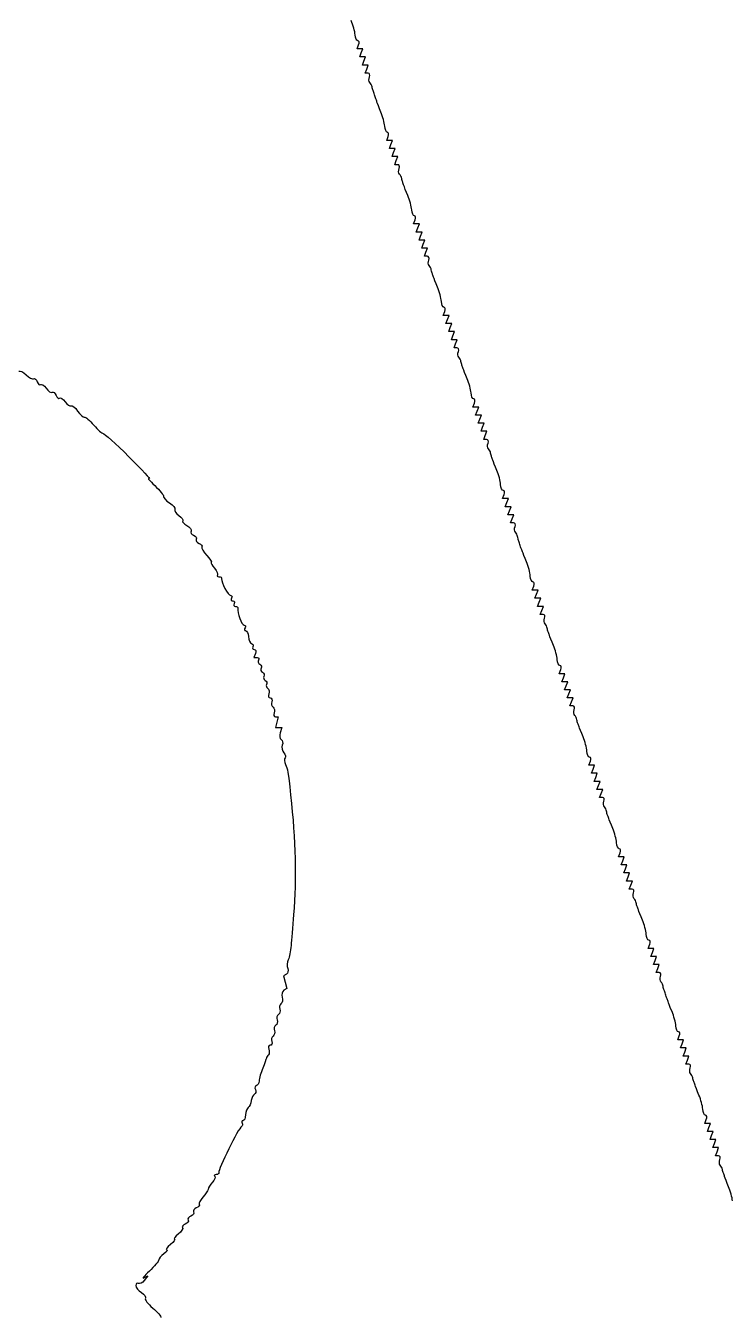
# Model space of a CAD drawing. Extents: x 13 to 550, y 14 to 551.
# Drawn here: x 189.1 to 262.9, y 281.4 to 416.4 of the extents above; entities that cross this region are included whole.
import ezdxf

# ---------------------------------------------------------------- set-up
doc = ezdxf.new("R2010")
doc.units = 0
doc.layers.get('0').update_dxf_attribs({"linetype": 'CONTINUOUS'})

msp = doc.modelspace()

# ---------------------------------------------------------------- linework, layer by layer
at = {"color": 7}
for p, q in [((223.819937, 414.02), (223.982384, 414.443333)), ((224.123496, 414.02), (223.819937, 414.02)), ((224.10216, 413.173333), (224.264607, 413.596667)), ((224.427057, 414.02), (224.123496, 414.02)), ((224.264607, 413.596667), (224.427057, 414.02)), ((224.405718, 413.173333), (224.10216, 413.173333)), ((224.384382, 412.326667), (224.546829, 412.75)), ((224.68794, 412.326667), (224.384382, 412.326667)), ((224.709279, 413.173333), (224.405718, 413.173333)), ((224.546829, 412.75), (224.709279, 413.173333)), ((224.666604, 411.48), (224.829051, 411.903333)), ((224.991501, 412.326667), (224.68794, 412.326667)), ((224.829051, 411.903333), (224.991501, 412.326667)), ((224.970162, 411.48), (224.666604, 411.48)), ((226.924382, 404.424444), (227.086829, 404.847778)), ((227.22794, 404.424444), (226.924382, 404.424444)), ((227.206604, 403.577778), (227.369051, 404.001111)), ((227.531501, 404.424444), (227.22794, 404.424444)), ((227.369051, 404.001111), (227.531501, 404.424444)), ((227.510162, 403.577778), (227.206604, 403.577778)), ((227.488826, 402.731111), (227.651273, 403.154444)), ((227.792384, 402.731111), (227.488826, 402.731111)), ((227.813723, 403.577778), (227.510162, 403.577778)), ((227.651273, 403.154444), (227.813723, 403.577778)), ((228.095945, 402.731111), (227.792384, 402.731111)), ((227.933496, 402.307778), (228.095945, 402.731111)), ((227.771048, 401.884444), (227.933496, 402.307778)), ((228.074607, 401.884444), (227.771048, 401.884444)), ((229.746604, 395.675556), (229.909051, 396.098889)), ((230.050162, 395.675556), (229.746604, 395.675556)), ((230.353723, 395.675556), (230.050162, 395.675556)), ((230.191273, 395.252222), (230.353723, 395.675556)), ((230.028826, 394.828889), (230.191273, 395.252222)), ((230.332384, 394.828889), (230.028826, 394.828889)), ((230.311048, 393.982222), (230.473496, 394.405556)), ((230.635945, 394.828889), (230.332384, 394.828889)), ((230.473496, 394.405556), (230.635945, 394.828889)), ((230.614607, 393.982222), (230.311048, 393.982222)), ((230.593271, 393.135556), (230.755718, 393.558889)), ((230.896829, 393.135556), (230.593271, 393.135556)), ((230.918168, 393.982222), (230.614607, 393.982222)), ((230.755718, 393.558889), (230.918168, 393.982222)), ((231.20039, 393.135556), (230.896829, 393.135556)), ((231.03794, 392.712222), (231.20039, 393.135556)), ((230.875493, 392.288889), (231.03794, 392.712222)), ((231.179051, 392.288889), (230.875493, 392.288889)), ((232.851048, 386.08), (233.013496, 386.503333)), ((233.154607, 386.08), (232.851048, 386.08)), ((233.133271, 385.233333), (233.295718, 385.656667)), ((233.436829, 385.233333), (233.133271, 385.233333)), ((233.458168, 386.08), (233.154607, 386.08)), ((233.295718, 385.656667), (233.458168, 386.08)), ((233.74039, 385.233333), (233.436829, 385.233333)), ((233.57794, 384.81), (233.74039, 385.233333)), ((233.415493, 384.386667), (233.57794, 384.81)), ((233.719051, 384.386667), (233.415493, 384.386667)), ((233.697715, 383.54), (233.860162, 383.963333)), ((234.001273, 383.54), (233.697715, 383.54)), ((234.022612, 384.386667), (233.719051, 384.386667)), ((233.860162, 383.963333), (234.022612, 384.386667)), ((234.304834, 383.54), (234.001273, 383.54)), ((234.142384, 383.116667), (234.304834, 383.54)), ((233.979937, 382.693333), (234.142384, 383.116667)), ((234.283496, 382.693333), (233.979937, 382.693333)), ((235.955493, 376.484444), (236.11794, 376.907778)), ((236.259051, 376.484444), (235.955493, 376.484444)), ((236.237715, 375.637778), (236.400162, 376.061111)), ((236.541273, 375.637778), (236.237715, 375.637778)), ((236.562612, 376.484444), (236.259051, 376.484444)), ((236.400162, 376.061111), (236.562612, 376.484444)), ((236.844834, 375.637778), (236.541273, 375.637778)), ((236.682384, 375.214444), (236.844834, 375.637778)), ((236.519937, 374.791111), (236.682384, 375.214444)), ((236.823496, 374.791111), (236.519937, 374.791111)), ((236.80216, 373.944444), (236.964607, 374.367778)), ((237.127057, 374.791111), (236.823496, 374.791111)), ((236.964607, 374.367778), (237.127057, 374.791111)), ((237.105718, 373.944444), (236.80216, 373.944444)), ((237.084382, 373.097778), (237.246829, 373.521111)), ((237.38794, 373.097778), (237.084382, 373.097778)), ((237.409279, 373.944444), (237.105718, 373.944444)), ((237.246829, 373.521111), (237.409279, 373.944444)), ((239.059937, 366.888889), (239.222384, 367.312222)), ((239.363496, 366.888889), (239.059937, 366.888889)), ((239.34216, 366.042222), (239.504607, 366.465556)), ((239.645718, 366.042222), (239.34216, 366.042222)), ((239.667057, 366.888889), (239.363496, 366.888889)), ((239.504607, 366.465556), (239.667057, 366.888889)), ((239.949279, 366.042222), (239.645718, 366.042222)), ((239.786829, 365.618889), (239.949279, 366.042222)), ((239.624382, 365.195556), (239.786829, 365.618889)), ((239.92794, 365.195556), (239.624382, 365.195556)), ((239.906604, 364.348889), (240.069051, 364.772222)), ((240.231501, 365.195556), (239.92794, 365.195556)), ((240.069051, 364.772222), (240.231501, 365.195556)), ((240.210162, 364.348889), (239.906604, 364.348889)), ((242.164382, 357.293333), (242.326829, 357.716667)), ((242.46794, 357.293333), (242.164382, 357.293333)), ((242.446604, 356.446667), (242.609051, 356.87)), ((242.771501, 357.293333), (242.46794, 357.293333)), ((242.609051, 356.87), (242.771501, 357.293333)), ((242.750162, 356.446667), (242.446604, 356.446667)), ((242.728826, 355.6), (242.891273, 356.023333)), ((243.032384, 355.6), (242.728826, 355.6)), ((243.053723, 356.446667), (242.750162, 356.446667)), ((242.891273, 356.023333), (243.053723, 356.446667)), ((243.011048, 354.753333), (243.173496, 355.176667)), ((243.335945, 355.6), (243.032384, 355.6)), ((243.173496, 355.176667), (243.335945, 355.6)), ((243.314607, 354.753333), (243.011048, 354.753333)), ((213.179838, 350.661111), (213.017388, 350.237778)), ((213.017388, 350.237778), (213.346462, 350.237778)), ((244.986604, 348.544444), (245.149051, 348.967778)), ((245.290162, 348.544444), (244.986604, 348.544444)), ((245.593723, 348.544444), (245.290162, 348.544444)), ((245.431273, 348.121111), (245.593723, 348.544444)), ((245.268826, 347.697778), (245.431273, 348.121111)), ((245.572384, 347.697778), (245.268826, 347.697778)), ((245.551048, 346.851111), (245.713496, 347.274444)), ((245.875945, 347.697778), (245.572384, 347.697778)), ((245.713496, 347.274444), (245.875945, 347.697778)), ((245.854607, 346.851111), (245.551048, 346.851111)), ((245.833271, 346.004444), (245.995718, 346.427778)), ((246.136829, 346.004444), (245.833271, 346.004444)), ((246.158168, 346.851111), (245.854607, 346.851111)), ((245.995718, 346.427778), (246.158168, 346.851111)), ((246.44039, 346.004444), (246.136829, 346.004444)), ((246.27794, 345.581111), (246.44039, 346.004444)), ((246.115493, 345.157778), (246.27794, 345.581111)), ((246.419051, 345.157778), (246.115493, 345.157778)), ((215.417329, 343.464444), (215.269724, 342.9)), ((215.278939, 344.028889), (215.564934, 344.028889)), ((215.564934, 344.028889), (215.417329, 343.464444)), ((215.269724, 342.9), (215.603881, 342.9)), ((215.603881, 342.9), (215.938038, 342.9)), ((215.938038, 342.9), (215.766427, 342.359307)), ((248.091048, 338.948889), (248.253496, 339.372222)), ((248.394607, 338.948889), (248.091048, 338.948889)), ((248.698168, 338.948889), (248.394607, 338.948889)), ((248.535718, 338.525556), (248.698168, 338.948889)), ((248.373271, 338.102222), (248.535718, 338.525556)), ((248.676829, 338.102222), (248.373271, 338.102222)), ((248.655493, 337.255556), (248.81794, 337.678889)), ((248.98039, 338.102222), (248.676829, 338.102222)), ((248.81794, 337.678889), (248.98039, 338.102222)), ((248.959051, 337.255556), (248.655493, 337.255556)), ((248.937715, 336.408889), (249.100162, 336.832222)), ((249.241273, 336.408889), (248.937715, 336.408889)), ((249.262612, 337.255556), (248.959051, 337.255556)), ((249.100162, 336.832222), (249.262612, 337.255556)), ((249.544834, 336.408889), (249.241273, 336.408889)), ((249.382384, 335.985556), (249.544834, 336.408889)), ((249.219937, 335.562222), (249.382384, 335.985556)), ((249.523496, 335.562222), (249.219937, 335.562222)), ((251.195493, 329.353333), (251.35794, 329.776667)), ((251.499051, 329.353333), (251.195493, 329.353333)), ((251.477715, 328.506667), (251.640162, 328.93)), ((251.781273, 328.506667), (251.477715, 328.506667)), ((251.802612, 329.353333), (251.499051, 329.353333)), ((251.640162, 328.93), (251.802612, 329.353333)), ((252.084834, 328.506667), (251.781273, 328.506667)), ((251.922384, 328.083333), (252.084834, 328.506667)), ((251.759937, 327.66), (251.922384, 328.083333)), ((252.063496, 327.66), (251.759937, 327.66)), ((252.04216, 326.813333), (252.204607, 327.236667)), ((252.345718, 326.813333), (252.04216, 326.813333)), ((252.367057, 327.66), (252.063496, 327.66)), ((252.204607, 327.236667), (252.367057, 327.66)), ((252.649279, 326.813333), (252.345718, 326.813333)), ((252.486829, 326.39), (252.649279, 326.813333)), ((252.324382, 325.966667), (252.486829, 326.39)), ((252.62794, 325.966667), (252.324382, 325.966667)), ((254.299937, 319.757778), (254.462384, 320.181111)), ((254.603496, 319.757778), (254.299937, 319.757778)), ((254.58216, 318.911111), (254.744607, 319.334444)), ((254.885718, 318.911111), (254.58216, 318.911111)), ((254.907057, 319.757778), (254.603496, 319.757778)), ((254.744607, 319.334444), (254.907057, 319.757778)), ((255.189279, 318.911111), (254.885718, 318.911111)), ((255.026829, 318.487778), (255.189279, 318.911111)), ((254.864382, 318.064444), (255.026829, 318.487778)), ((255.16794, 318.064444), (254.864382, 318.064444)), ((255.146604, 317.217778), (255.309051, 317.641111)), ((255.471501, 318.064444), (255.16794, 318.064444)), ((255.309051, 317.641111), (255.471501, 318.064444)), ((216.429251, 317.054916), (216.136488, 316.873977)), ((216.136488, 316.873977), (216.301501, 316.216507)), ((216.301501, 316.216507), (216.466516, 315.559036)), ((255.450162, 317.217778), (255.146604, 317.217778)), ((216.466516, 315.559036), (216.158671, 315.368779)), ((257.404382, 310.162222), (257.566829, 310.585556)), ((257.70794, 310.162222), (257.404382, 310.162222)), ((257.686604, 309.315556), (257.849051, 309.738889)), ((257.990162, 309.315556), (257.686604, 309.315556)), ((258.011501, 310.162222), (257.70794, 310.162222)), ((257.849051, 309.738889), (258.011501, 310.162222)), ((258.293723, 309.315556), (257.990162, 309.315556)), ((258.131273, 308.892222), (258.293723, 309.315556)), ((257.968826, 308.468889), (258.131273, 308.892222)), ((258.272384, 308.468889), (257.968826, 308.468889)), ((258.251048, 307.622222), (258.413496, 308.045556)), ((258.575945, 308.468889), (258.272384, 308.468889)), ((258.413496, 308.045556), (258.575945, 308.468889)), ((258.554607, 307.622222), (258.251048, 307.622222)), ((260.226604, 301.413333), (260.389051, 301.836667)), ((260.530162, 301.413333), (260.226604, 301.413333)), ((260.833723, 301.413333), (260.530162, 301.413333)), ((260.671273, 300.99), (260.833723, 301.413333)), ((260.508826, 300.566667), (260.671273, 300.99)), ((260.812384, 300.566667), (260.508826, 300.566667)), ((260.791048, 299.72), (260.953496, 300.143333)), ((261.115945, 300.566667), (260.812384, 300.566667)), ((260.953496, 300.143333), (261.115945, 300.566667)), ((261.094607, 299.72), (260.791048, 299.72)), ((261.073271, 298.873333), (261.235718, 299.296667)), ((261.376829, 298.873333), (261.073271, 298.873333)), ((261.398168, 299.72), (261.094607, 299.72)), ((261.235718, 299.296667), (261.398168, 299.72)), ((261.355493, 298.026667), (261.51794, 298.45)), ((261.68039, 298.873333), (261.376829, 298.873333)), ((261.51794, 298.45), (261.68039, 298.873333)), ((261.659051, 298.026667), (261.355493, 298.026667)), ((201.506667, 285.215714), (201.93, 285.435017)), ((201.93, 285.435017), (201.545244, 284.960616))]:
    msp.add_line(p, q, dxfattribs=at)
for points in [[(223.618072, 415.501867), (223.594394, 415.851007), (223.414542, 416.517667), (223.218386, 416.983333)], [(223.902973, 414.866867), (223.769947, 414.866974), (223.641742, 415.152724), (223.618072, 415.501867)], [(223.982384, 414.443333), (224.071733, 414.676167), (224.035995, 414.866757), (223.902973, 414.866867)], [(225.121862, 411.08426), (225.205386, 411.301915), (225.137122, 411.48), (224.970162, 411.48)], [(225.162223, 410.496295), (225.056502, 410.602018), (225.038339, 410.866601), (225.121862, 411.08426)], [(225.389722, 410.045371), (225.370305, 410.187656), (225.267946, 410.390574), (225.162223, 410.496295)], [(225.495556, 409.645556), (225.45675, 409.723167), (225.409125, 409.903083), (225.389722, 410.045371)], [(225.636667, 409.222222), (225.597861, 409.377444), (225.534361, 409.567944), (225.495556, 409.645556)], [(225.777778, 408.798889), (225.738972, 408.8765), (225.675472, 409.067), (225.636667, 409.222222)], [(225.907259, 408.446111), (225.874851, 408.562528), (225.816583, 408.721278), (225.777778, 408.798889)], [(226.322831, 407.387778), (226.126675, 407.853444), (225.939669, 408.329694), (225.907259, 408.446111)], [(226.722517, 405.906311), (226.698838, 406.255451), (226.518986, 406.922111), (226.322831, 407.387778)], [(227.007417, 405.271311), (226.874392, 405.271419), (226.746187, 405.557169), (226.722517, 405.906311)], [(227.086829, 404.847778), (227.176178, 405.080611), (227.14044, 405.271201), (227.007417, 405.271311)], [(228.226307, 401.488704), (228.30983, 401.706359), (228.241566, 401.884444), (228.074607, 401.884444)], [(228.266667, 400.900739), (228.160947, 401.006462), (228.142783, 401.271046), (228.226307, 401.488704)], [(228.494167, 400.449816), (228.47475, 400.592101), (228.372391, 400.795019), (228.266667, 400.900739)], [(228.6, 400.05), (228.561194, 400.127611), (228.513569, 400.307528), (228.494167, 400.449816)], [(228.729481, 399.697222), (228.697073, 399.813639), (228.638806, 399.972389), (228.6, 400.05)], [(229.145053, 398.638889), (228.948897, 399.104556), (228.761891, 399.580806), (228.729481, 399.697222)], [(229.544739, 397.157423), (229.52106, 397.506563), (229.341209, 398.173222), (229.145053, 398.638889)], [(229.829639, 396.522423), (229.696614, 396.52253), (229.568409, 396.80828), (229.544739, 397.157423)], [(229.909051, 396.098889), (229.9984, 396.331722), (229.962662, 396.522313), (229.829639, 396.522423)], [(231.330751, 391.893148), (231.414275, 392.110804), (231.346011, 392.288889), (231.179051, 392.288889)], [(231.371112, 391.305184), (231.265391, 391.410907), (231.247228, 391.67549), (231.330751, 391.893148)], [(231.598611, 390.85426), (231.579194, 390.996545), (231.476835, 391.199463), (231.371112, 391.305184)], [(231.704444, 390.454444), (231.665639, 390.532056), (231.618014, 390.711972), (231.598611, 390.85426)], [(231.833925, 390.101667), (231.801518, 390.218083), (231.74325, 390.376833), (231.704444, 390.454444)], [(232.249497, 389.043333), (232.053342, 389.509), (231.866336, 389.98525), (231.833925, 390.101667)], [(232.649183, 387.561867), (232.625505, 387.911007), (232.445653, 388.577667), (232.249497, 389.043333)], [(232.934084, 386.926867), (232.801058, 386.926974), (232.672853, 387.212724), (232.649183, 387.561867)], [(233.013496, 386.503333), (233.102844, 386.736167), (233.067106, 386.926757), (232.934084, 386.926867)], [(234.435196, 382.297593), (234.518719, 382.515248), (234.450455, 382.693333), (234.283496, 382.693333)], [(234.475556, 381.709628), (234.369836, 381.815351), (234.351672, 382.079935), (234.435196, 382.297593)], [(234.703056, 381.258705), (234.683639, 381.40099), (234.581279, 381.603908), (234.475556, 381.709628)], [(234.808889, 380.858889), (234.770083, 380.9365), (234.722458, 381.116417), (234.703056, 381.258705)], [(234.93837, 380.506111), (234.905962, 380.622528), (234.847694, 380.781278), (234.808889, 380.858889)], [(188.420019, 380.237055), (188.5105, 380.327538), (188.844245, 380.159604), (189.161671, 379.863875)], [(189.161671, 379.863875), (189.479101, 379.568146), (189.833273, 379.384566), (189.948724, 379.455917)], [(189.948724, 379.455917), (190.064173, 379.527268), (190.238431, 379.377699), (190.335958, 379.123541)], [(235.353942, 379.447778), (235.157786, 379.913444), (234.97078, 380.389694), (234.93837, 380.506111)], [(235.753628, 377.966311), (235.729949, 378.315451), (235.550098, 378.982111), (235.353942, 379.447778)], [(190.335958, 379.123541), (190.433489, 378.869383), (190.594155, 378.742304), (190.692995, 378.841144)], [(190.692995, 378.841144), (190.791838, 378.939984), (191.051536, 378.765537), (191.270108, 378.453483)], [(191.270108, 378.453483), (191.488678, 378.14143), (191.772512, 377.951007), (191.90085, 378.030325)], [(191.90085, 378.030325), (192.029184, 378.109641), (192.213986, 377.966588), (192.311514, 377.71243)], [(192.311514, 377.71243), (192.409044, 377.458272), (192.569711, 377.331193), (192.66855, 377.430033)], [(192.66855, 377.430033), (192.767393, 377.528873), (193.027091, 377.354425), (193.245664, 377.042372)], [(193.245664, 377.042372), (193.464234, 376.730319), (193.747483, 376.539534), (193.875107, 376.61841)], [(236.038528, 377.331311), (235.905503, 377.331419), (235.777298, 377.617169), (235.753628, 377.966311)], [(236.11794, 376.907778), (236.207289, 377.140611), (236.171551, 377.331201), (236.038528, 377.331311)], [(193.875107, 376.61841), (194.002728, 376.697285), (194.313943, 376.446212), (194.566692, 376.060468)], [(194.566692, 376.060468), (194.819439, 375.674723), (195.130386, 375.390066), (195.25768, 375.427892)], [(195.25768, 375.427892), (195.384973, 375.465718), (195.835888, 375.086855), (196.25971, 374.585975)], [(196.25971, 374.585975), (196.683531, 374.085096), (197.116728, 373.699848), (197.22237, 373.729868)], [(197.22237, 373.729868), (197.328011, 373.759891), (198.547606, 372.656413), (199.932584, 371.277698)], [(237.53964, 372.702037), (237.623164, 372.919693), (237.5549, 373.097778), (237.38794, 373.097778)], [(237.580001, 372.114072), (237.47428, 372.219796), (237.456116, 372.484379), (237.53964, 372.702037)], [(237.8075, 371.663149), (237.788083, 371.805434), (237.685724, 372.008352), (237.580001, 372.114072)], [(237.913333, 371.263333), (237.874528, 371.340944), (237.826903, 371.520861), (237.8075, 371.663149)], [(199.932584, 371.277698), (201.317561, 369.898981), (202.270061, 368.866287), (202.04925, 368.98282)], [(238.042814, 370.910556), (238.010406, 371.026972), (237.952139, 371.185722), (237.913333, 371.263333)], [(238.458386, 369.852222), (238.262231, 370.317889), (238.075224, 370.794139), (238.042814, 370.910556)], [(202.04925, 368.98282), (201.82844, 369.099352), (202.092278, 368.775525), (202.635556, 368.263201)], [(238.858072, 368.370756), (238.834394, 368.719896), (238.654542, 369.386556), (238.458386, 369.852222)], [(202.635556, 368.263201), (203.178833, 367.750877), (203.592385, 367.234473), (203.554559, 367.115638)], [(239.142973, 367.735756), (239.009947, 367.735863), (238.881742, 368.021613), (238.858072, 368.370756)], [(239.222384, 367.312222), (239.311733, 367.545056), (239.275995, 367.735646), (239.142973, 367.735756)], [(203.554559, 367.115638), (203.516732, 366.996799), (203.80139, 366.692773), (204.187134, 366.440026)], [(204.187134, 366.440026), (204.572878, 366.187276), (204.823952, 365.876061), (204.745076, 365.74844)], [(204.745076, 365.74844), (204.666201, 365.620816), (204.856986, 365.337567), (205.169039, 365.118997)], [(205.169039, 365.118997), (205.481092, 364.900424), (205.66284, 364.648025), (205.572922, 364.558109)], [(205.572922, 364.558109), (205.483006, 364.46819), (205.677869, 364.250958), (206.005955, 364.075373)], [(206.005955, 364.075373), (206.334041, 363.899786), (206.527369, 363.634599), (206.435573, 363.486068)], [(206.435573, 363.486068), (206.343775, 363.337537), (206.466488, 363.140103), (206.708268, 363.047322)], [(240.361862, 363.953148), (240.445386, 364.170804), (240.377122, 364.348889), (240.210162, 364.348889)], [(240.402223, 363.365184), (240.296502, 363.470907), (240.278339, 363.73549), (240.361862, 363.953148)], [(240.629722, 362.91426), (240.610305, 363.056545), (240.507946, 363.259463), (240.402223, 363.365184)], [(206.708268, 363.047322), (206.95005, 362.954545), (207.07705, 362.764045), (206.99049, 362.623989)], [(206.99049, 362.623989), (206.903932, 362.483936), (207.030932, 362.293436), (207.272712, 362.200656)], [(207.272712, 362.200656), (207.514495, 362.107878), (207.653935, 361.937506), (207.582584, 361.822057)], [(240.735556, 362.514444), (240.69675, 362.592056), (240.649125, 362.771972), (240.629722, 362.91426)], [(240.876667, 362.091111), (240.837861, 362.246333), (240.774361, 362.436833), (240.735556, 362.514444)], [(241.017778, 361.667778), (240.978972, 361.745389), (240.915472, 361.935889), (240.876667, 362.091111)], [(207.582584, 361.822057), (207.511232, 361.706606), (207.73421, 361.310146), (208.078093, 360.94103)], [(208.078093, 360.94103), (208.421975, 360.571917), (208.639833, 360.239302), (208.562222, 360.201885)], [(241.147259, 361.315), (241.114851, 361.431417), (241.056583, 361.590167), (241.017778, 361.667778)], [(241.562831, 360.256667), (241.366675, 360.722333), (241.179669, 361.198583), (241.147259, 361.315)], [(208.562222, 360.201885), (208.484611, 360.164467), (208.632927, 359.88647), (208.891815, 359.584114)], [(208.891815, 359.584114), (209.150704, 359.281755), (209.288287, 358.960138), (209.197555, 358.869409)], [(241.962517, 358.7752), (241.938838, 359.12434), (241.758986, 359.791), (241.562831, 360.256667)], [(209.197555, 358.869409), (209.106826, 358.778677), (209.180763, 358.704444), (209.361851, 358.704444)], [(209.361851, 358.704444), (209.542944, 358.704444), (209.668948, 358.609194), (209.641861, 358.492778)], [(209.641861, 358.492778), (209.560191, 358.141789), (210.327463, 356.728889), (210.599734, 356.728889)], [(242.247417, 358.1402), (242.114392, 358.140308), (241.986187, 358.426058), (241.962517, 358.7752)], [(242.326829, 357.716667), (242.416178, 357.9495), (242.38044, 358.14009), (242.247417, 358.1402)], [(210.599734, 356.728889), (210.739203, 356.728889), (210.774822, 356.601889), (210.678889, 356.446667)], [(210.678889, 356.446667), (210.582956, 356.291444), (210.646456, 356.164444), (210.82, 356.164444)], [(210.82, 356.164444), (210.993544, 356.164444), (211.057044, 356.037444), (210.961111, 355.882222)], [(210.961111, 355.882222), (210.865178, 355.727), (210.921182, 355.6), (211.085565, 355.6)], [(211.085565, 355.6), (211.249949, 355.6), (211.363611, 355.50475), (211.338149, 355.388333)], [(211.338149, 355.388333), (211.242794, 354.952365), (211.738156, 353.624444), (211.996141, 353.624444)], [(243.466307, 354.357593), (243.54983, 354.575248), (243.481566, 354.753333), (243.314607, 354.753333)], [(243.506667, 353.769628), (243.400947, 353.875351), (243.382783, 354.139935), (243.466307, 354.357593)], [(212.09, 353.342222), (211.994067, 353.187), (212.023046, 353.06), (212.154397, 353.06)], [(211.996141, 353.624444), (212.143696, 353.624444), (212.185933, 353.497444), (212.09, 353.342222)], [(212.154397, 353.06), (212.285749, 353.06), (212.414601, 352.77613), (212.440734, 352.42918)], [(212.440734, 352.42918), (212.466868, 352.08223), (212.621687, 351.753881), (212.784775, 351.69952)], [(243.734167, 353.318705), (243.71475, 353.46099), (243.612391, 353.663908), (243.506667, 353.769628)], [(243.84, 352.918889), (243.801194, 352.9965), (243.753569, 353.176417), (243.734167, 353.318705)], [(243.969481, 352.566111), (243.937073, 352.682528), (243.878806, 352.841278), (243.84, 352.918889)], [(244.385053, 351.507778), (244.188897, 351.973444), (244.001891, 352.449694), (243.969481, 352.566111)], [(212.784775, 351.69952), (212.94786, 351.645158), (213.009508, 351.484525), (212.921768, 351.342562)], [(212.921768, 351.342562), (212.834031, 351.200599), (212.892753, 351.084444), (213.052265, 351.084444)], [(213.052265, 351.084444), (213.211777, 351.084444), (213.269184, 350.893944), (213.179838, 350.661111)], [(244.784739, 350.026311), (244.76106, 350.375451), (244.581209, 351.042111), (244.385053, 351.507778)], [(213.346462, 350.237778), (213.527451, 350.237778), (213.602468, 350.119552), (213.513165, 349.975057)], [(213.513165, 349.975057), (213.423858, 349.830559), (213.481937, 349.631285), (213.642222, 349.532222)], [(245.069639, 349.391311), (244.936614, 349.391419), (244.808409, 349.677169), (244.784739, 350.026311)], [(213.642222, 349.532222), (213.802508, 349.433159), (213.866008, 349.242659), (213.783333, 349.108889)], [(213.783333, 349.108889), (213.700659, 348.975118), (213.76417, 348.784618), (213.924444, 348.685556)], [(213.924444, 348.685556), (214.08473, 348.586493), (214.14823, 348.395993), (214.065556, 348.262222)], [(245.149051, 348.967778), (245.2384, 349.200611), (245.202662, 349.391201), (245.069639, 349.391311)], [(214.065556, 348.262222), (213.982881, 348.128452), (214.046393, 347.937952), (214.206667, 347.838889)], [(214.206667, 347.838889), (214.366952, 347.739826), (214.430452, 347.549326), (214.347778, 347.415556)], [(214.347778, 347.415556), (214.265104, 347.281785), (214.320995, 347.095993), (214.471958, 347.002684)], [(214.471958, 347.002684), (214.622936, 346.909379), (214.674918, 346.646602), (214.58748, 346.418738)], [(214.58748, 346.418738), (214.500039, 346.190878), (214.5651, 346.004444), (214.73206, 346.004444)], [(214.73206, 346.004444), (214.899017, 346.004444), (214.967447, 345.826791), (214.884124, 345.609658)], [(214.884124, 345.609658), (214.800804, 345.392525), (214.862732, 345.134458), (215.021767, 345.036177)], [(215.021767, 345.036177), (215.180793, 344.937893), (215.239363, 344.671046), (215.151925, 344.443183)], [(215.151925, 344.443183), (215.064484, 344.215322), (215.121642, 344.028889), (215.278939, 344.028889)], [(246.570751, 344.762037), (246.654275, 344.979693), (246.586011, 345.157778), (246.419051, 345.157778)], [(246.611112, 344.174072), (246.505391, 344.279796), (246.487228, 344.544379), (246.570751, 344.762037)], [(246.838611, 343.723149), (246.819194, 343.865434), (246.716835, 344.068352), (246.611112, 344.174072)], [(246.944444, 343.323333), (246.905639, 343.400944), (246.858014, 343.580861), (246.838611, 343.723149)], [(247.073925, 342.970556), (247.041518, 343.086972), (246.98325, 343.245722), (246.944444, 343.323333)], [(215.766427, 342.359307), (215.672041, 342.061924), (215.721438, 341.740357), (215.876195, 341.644712)], [(215.876195, 341.644712), (216.030951, 341.549067), (216.085409, 341.282762), (215.997211, 341.052923)], [(247.489497, 341.912222), (247.293342, 342.377889), (247.106336, 342.854139), (247.073925, 342.970556)], [(247.889183, 340.430756), (247.865505, 340.779896), (247.685653, 341.446556), (247.489497, 341.912222)], [(215.997211, 341.052923), (215.909014, 340.823084), (215.976948, 340.466217), (216.1482, 340.259884)], [(248.174084, 339.795756), (248.041058, 339.795863), (247.912853, 340.081613), (247.889183, 340.430756)], [(216.1482, 340.259884), (216.319441, 340.053549), (216.38146, 339.806644), (216.286021, 339.711205)], [(216.286021, 339.711205), (216.190579, 339.615763), (216.212462, 339.30995), (216.334648, 339.031617)], [(216.334648, 339.031617), (216.55475, 338.530243), (216.591679, 338.307621), (216.863343, 335.844444)], [(248.253496, 339.372222), (248.342844, 339.605056), (248.307106, 339.795646), (248.174084, 339.795756)], [(216.863343, 335.844444), (217.399757, 330.980779), (217.494643, 327.134087), (217.17313, 323.285556)], [(249.675196, 335.166482), (249.758719, 335.384137), (249.690455, 335.562222), (249.523496, 335.562222)], [(249.715556, 334.578517), (249.609836, 334.68424), (249.591672, 334.948824), (249.675196, 335.166482)], [(249.943056, 334.127594), (249.923639, 334.269879), (249.821279, 334.472796), (249.715556, 334.578517)], [(250.048889, 333.727778), (250.010083, 333.805389), (249.962458, 333.985306), (249.943056, 334.127594)], [(250.17837, 333.375), (250.145962, 333.491417), (250.087694, 333.650167), (250.048889, 333.727778)], [(250.593942, 332.316667), (250.397786, 332.782333), (250.21078, 333.258583), (250.17837, 333.375)], [(250.993628, 330.8352), (250.969949, 331.18434), (250.790098, 331.851), (250.593942, 332.316667)], [(251.278528, 330.2002), (251.145503, 330.200308), (251.017298, 330.486058), (250.993628, 330.8352)], [(251.35794, 329.776667), (251.447289, 330.0095), (251.411551, 330.20009), (251.278528, 330.2002)], [(252.77964, 325.570926), (252.863164, 325.788582), (252.7949, 325.966667), (252.62794, 325.966667)], [(252.820001, 324.982961), (252.71428, 325.088685), (252.696116, 325.353268), (252.77964, 325.570926)], [(253.0475, 324.532038), (253.028083, 324.674323), (252.925724, 324.877241), (252.820001, 324.982961)], [(253.153333, 324.132222), (253.114528, 324.209833), (253.066903, 324.38975), (253.0475, 324.532038)], [(253.282814, 323.779444), (253.250406, 323.895861), (253.192139, 324.054611), (253.153333, 324.132222)], [(217.17313, 323.285556), (217.069391, 322.043778), (216.94992, 320.583278), (216.907641, 320.04)], [(253.698386, 322.721111), (253.502231, 323.186778), (253.315224, 323.663028), (253.282814, 323.779444)], [(254.098072, 321.239645), (254.074394, 321.588785), (253.894542, 322.255444), (253.698386, 322.721111)], [(216.907641, 320.04), (216.865361, 319.496722), (216.734757, 318.829972), (216.617412, 318.558333)], [(254.382973, 320.604645), (254.249947, 320.604752), (254.121742, 320.890502), (254.098072, 321.239645)], [(254.462384, 320.181111), (254.551733, 320.413944), (254.515995, 320.604535), (254.382973, 320.604645)], [(216.563036, 317.650151), (216.650474, 317.422287), (216.59027, 317.154433), (216.429251, 317.054916)], [(216.617412, 318.558333), (216.500067, 318.286694), (216.475595, 317.878011), (216.563036, 317.650151)], [(255.601862, 316.822037), (255.685386, 317.039693), (255.617122, 317.217778), (255.450162, 317.217778)], [(255.642223, 316.234072), (255.536502, 316.339796), (255.518339, 316.604379), (255.601862, 316.822037)], [(255.869722, 315.783149), (255.850305, 315.925434), (255.747946, 316.128352), (255.642223, 316.234072)], [(215.990029, 314.646208), (216.06659, 314.353437), (216.005495, 314.037424), (215.854266, 313.943958)], [(216.158671, 315.368779), (215.989357, 315.264137), (215.913468, 314.93898), (215.990029, 314.646208)], [(255.975556, 315.383333), (255.93675, 315.460944), (255.889125, 315.640861), (255.869722, 315.783149)], [(256.116667, 314.96), (256.077861, 315.115222), (256.014361, 315.305722), (255.975556, 315.383333)], [(256.257778, 314.536667), (256.218972, 314.614278), (256.155472, 314.804778), (256.116667, 314.96)], [(215.727322, 313.388268), (215.808738, 313.176107), (215.745243, 312.922107), (215.586211, 312.823823)], [(215.854266, 313.943958), (215.703031, 313.850488), (215.64591, 313.600431), (215.727322, 313.388268)], [(256.387259, 314.183889), (256.354851, 314.300306), (256.296583, 314.459056), (256.257778, 314.536667)], [(256.802831, 313.125556), (256.606675, 313.591222), (256.419669, 314.067472), (256.387259, 314.183889)], [(215.4451, 312.259379), (215.526516, 312.047218), (215.463021, 311.793218), (215.303989, 311.694934)], [(215.586211, 312.823823), (215.427187, 312.725542), (215.363687, 312.471542), (215.4451, 312.259379)], [(257.202517, 311.644089), (257.178838, 311.993229), (256.998986, 312.659889), (256.802831, 313.125556)], [(215.021767, 310.566046), (214.862743, 310.467764), (214.800804, 310.209698), (214.884124, 309.992564)], [(215.162878, 311.13049), (215.244293, 310.918329), (215.180799, 310.664329), (215.021767, 310.566046)], [(215.303989, 311.694934), (215.144965, 311.596653), (215.081465, 311.342653), (215.162878, 311.13049)], [(257.487417, 311.009089), (257.354392, 311.009197), (257.226187, 311.294947), (257.202517, 311.644089)], [(257.566829, 310.585556), (257.656178, 310.818389), (257.62044, 311.008979), (257.487417, 311.009089)], [(214.73206, 309.597778), (214.5651, 309.597778), (214.496836, 309.419693), (214.58036, 309.202037)], [(214.884124, 309.992564), (214.967447, 309.775431), (214.899026, 309.597778), (214.73206, 309.597778)], [(214.32413, 308.233705), (214.31112, 308.130222), (214.142724, 307.664556), (213.949907, 307.198889)], [(214.539999, 308.614072), (214.434276, 308.508352), (214.337135, 308.337184), (214.32413, 308.233705)], [(214.58036, 309.202037), (214.663884, 308.984379), (214.64572, 308.719796), (214.539999, 308.614072)], [(213.949907, 307.198889), (213.757092, 306.733222), (213.581956, 306.129972), (213.560719, 305.858333)], [(258.706307, 307.226482), (258.78983, 307.444137), (258.721566, 307.622222), (258.554607, 307.622222)], [(258.746667, 306.638517), (258.640947, 306.74424), (258.622783, 307.008824), (258.706307, 307.226482)], [(258.974167, 306.187594), (258.95475, 306.329879), (258.852391, 306.532796), (258.746667, 306.638517)], [(213.269748, 305.364444), (213.130951, 305.364444), (213.087342, 305.182149), (213.172839, 304.959345)], [(213.560719, 305.858333), (213.539468, 305.586694), (213.408545, 305.364444), (213.269748, 305.364444)], [(259.08, 305.787778), (259.041194, 305.865389), (258.993569, 306.045306), (258.974167, 306.187594)], [(259.209481, 305.435), (259.177073, 305.551417), (259.118806, 305.710167), (259.08, 305.787778)], [(259.625053, 304.376667), (259.428897, 304.842333), (259.241891, 305.318583), (259.209481, 305.435)], [(213.087777, 304.465457), (212.955494, 304.416621), (212.803878, 304.122667), (212.750852, 303.812222)], [(213.172839, 304.959345), (213.258338, 304.73654), (213.22006, 304.51429), (213.087777, 304.465457)], [(260.024739, 302.8952), (260.00106, 303.24434), (259.821209, 303.911), (259.625053, 304.376667)], [(212.428641, 303.081272), (212.304447, 302.989697), (212.182171, 302.640447), (212.156915, 302.305161)], [(212.750852, 303.812222), (212.697828, 303.501778), (212.552833, 303.172851), (212.428641, 303.081272)], [(260.309639, 302.2602), (260.176614, 302.260308), (260.048409, 302.546058), (260.024739, 302.8952)], [(211.872175, 301.695556), (211.740823, 301.695556), (211.705142, 301.579401), (211.792879, 301.437438)], [(211.792879, 301.437438), (211.880619, 301.295475), (211.848356, 301.136725), (211.721184, 301.08466)], [(212.156915, 302.305161), (212.131656, 301.969878), (212.003527, 301.695556), (211.872175, 301.695556)], [(260.389051, 301.836667), (260.4784, 302.0695), (260.442662, 302.26009), (260.309639, 302.2602)], [(211.721184, 301.08466), (211.427974, 300.964623), (209.245843, 296.547103), (209.339307, 296.262778)], [(261.810751, 297.630926), (261.894275, 297.848582), (261.826011, 298.026667), (261.659051, 298.026667)], [(261.851112, 297.042961), (261.745391, 297.148685), (261.727228, 297.413268), (261.810751, 297.630926)], [(208.915333, 295.886147), (209.006065, 295.795418), (208.89919, 295.509668), (208.677837, 295.251147)], [(209.079629, 296.051111), (208.898538, 296.051111), (208.824604, 295.976878), (208.915333, 295.886147)], [(209.339307, 296.262778), (209.377576, 296.146361), (209.260722, 296.051111), (209.079629, 296.051111)], [(262.078611, 296.592038), (262.059194, 296.734323), (261.956835, 296.937241), (261.851112, 297.042961)], [(262.184444, 296.192222), (262.145639, 296.269833), (262.098014, 296.44975), (262.078611, 296.592038)], [(262.313925, 295.839444), (262.281518, 295.955861), (262.22325, 296.114611), (262.184444, 296.192222)], [(262.729497, 294.781111), (262.533342, 295.246778), (262.346336, 295.723028), (262.313925, 295.839444)], [(208.222952, 294.498889), (208.194117, 294.343667), (207.945547, 293.975183), (207.670578, 293.680038)], [(208.677837, 295.251147), (208.456488, 294.992628), (208.251786, 294.654111), (208.222952, 294.498889)], [(263.129183, 293.299645), (263.105505, 293.648785), (262.925653, 294.315444), (262.729497, 294.781111)], [(207.670578, 293.680038), (207.395606, 293.38489), (207.22901, 293.04895), (207.300362, 292.933498)], [(206.426046, 291.708233), (206.184266, 291.615453), (206.057266, 291.424953), (206.143823, 291.2849)], [(206.708268, 292.131567), (206.794828, 291.991511), (206.667828, 291.801011), (206.426046, 291.708233)], [(206.99049, 292.5549), (206.74871, 292.462119), (206.62171, 292.271619), (206.708268, 292.131567)], [(207.300362, 292.933498), (207.371713, 292.81805), (207.232273, 292.647678), (206.99049, 292.5549)], [(205.546494, 290.506099), (205.639721, 290.412873), (205.435649, 290.102586), (205.093, 289.816577)], [(205.839097, 290.852931), (205.584939, 290.7554), (205.453268, 290.599326), (205.546494, 290.506099)], [(206.143823, 291.2849), (206.230384, 291.144844), (206.093255, 290.950458), (205.839097, 290.852931)], [(204.712931, 289.287167), (204.846547, 289.282003), (204.656047, 289.028003), (204.289598, 288.722723)], [(205.093, 289.816577), (204.750348, 289.530564), (204.579319, 289.292332), (204.712931, 289.287167)], [(203.606719, 287.748305), (203.305413, 287.527986), (203.058889, 287.237063), (203.058889, 287.101813)], [(203.888941, 288.158278), (204.035025, 288.153114), (203.908019, 287.968628), (203.606719, 287.748305)], [(204.289598, 288.722723), (203.923152, 288.417443), (203.742857, 288.163443), (203.888941, 288.158278)], [(203.058889, 287.101813), (203.058889, 286.966564), (202.614389, 286.437519), (202.071111, 285.926157)], [(201.545244, 284.960616), (201.333628, 284.699696), (201.047878, 284.555811), (200.910244, 284.640875)], [(202.071111, 285.926157), (201.527833, 285.414799), (201.273833, 285.095098), (201.506667, 285.215714)], [(200.910244, 284.640875), (200.772609, 284.725937), (200.66, 284.62809), (200.66, 284.423431)], [(200.66, 284.423431), (200.66, 284.218778), (200.918928, 283.889628), (201.235395, 283.69199)], [(201.235395, 283.69199), (201.551862, 283.494353), (201.742023, 283.221379), (201.657972, 283.085382)], [(201.657972, 283.085382), (201.57392, 282.949388), (201.918243, 282.488592), (202.423133, 282.061384)], [(202.423133, 282.061384), (202.92802, 281.634212), (203.311797, 281.185422), (203.275966, 281.064123)]]:
    msp.add_open_spline(points, degree=3, dxfattribs=at)

doc.saveas('drawing.dxf')
